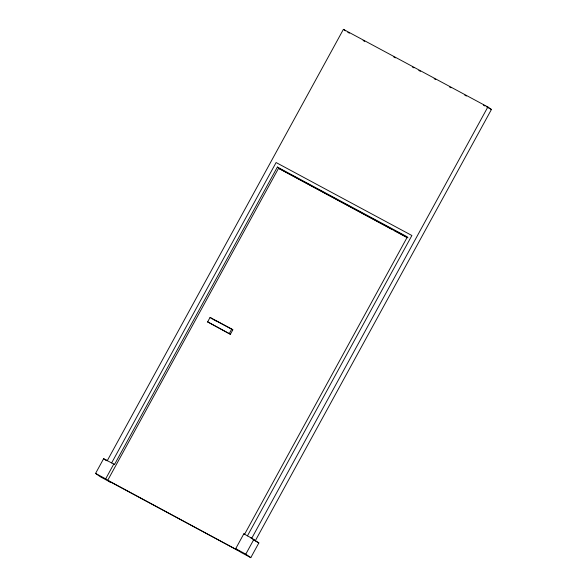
<?xml version="1.0" encoding="UTF-8"?>
<svg xmlns="http://www.w3.org/2000/svg" width="587" height="587" viewBox="0 0 587 587"><rect width="100%" height="100%" fill="white"/><g stroke="black" fill="none" stroke-linecap="round" stroke-linejoin="round"><path stroke-width="0.88" d="M95.571 473.416L105.682 478.845L110.672 482.36L100.56 476.923L95.571 473.416L103.628 458.689L107.23 460.744L343.41 29.35L487.863 106.973L491.429 109.475L255.25 540.876M106.518 460.245L114.531 464.478L277.365 167.068L407.371 236.928L244.544 534.339L243.825 533.832L235.688 548.706L240.677 552.213L250.796 557.65L258.852 542.931L251.053 537.714L251.764 538.22L243.825 533.832M111.647 462.923L276.103 162.54L411.891 235.504L247.428 535.887M105.682 478.845L113.819 463.979L114.531 464.478M407.987 237.816L278.561 168.271L107.751 480.254L238.608 550.804L109.175 481.259M207.637 321.874L210.08 317.413L231.748 329.058L232.819 329.806L230.375 334.267L207.637 321.874L230.375 334.267M229.304 333.519L231.748 329.058M487.863 106.973L251.684 538.367L250.972 537.868M250.796 557.65L245.799 554.143L253.855 539.416M255.961 541.375L255.33 540.722M347.783 32.292L349.397 33.158M363.118 40.532L364.732 41.398M393.789 57.005L395.396 57.878M412.345 66.984L413.96 67.85M418.802 70.447L420.417 71.321M434.138 78.687L435.752 79.561M449.466 86.927L451.08 87.793M464.801 95.167L466.416 96.033M483.365 105.139L484.979 106.012M486.594 106.878L491.429 109.475M392.534 229.752L278.561 168.271M394.141 230.618L407.004 237.53M215.48 320.495L232.819 329.806M212.942 319.306L215.825 320.862M256.688 541.764L258.852 542.931M235.688 548.706L245.799 554.143M343.41 29.35L345.552 30.854M277.365 167.068L280.931 169.577M210.08 317.413L212.215 318.917M252.395 538.866L254.538 540.37M106.599 460.098L107.311 460.597M103.628 458.689L106.482 460.7"/></g></svg>
